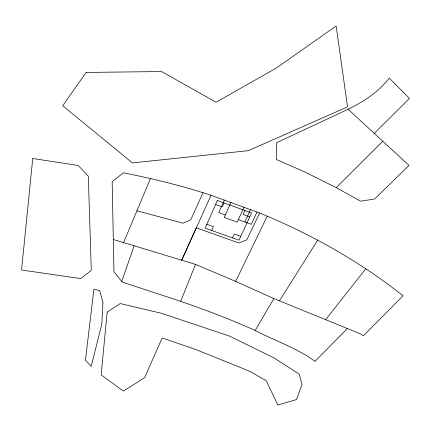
<?xml version="1.0" encoding="UTF-8"?>
<svg xmlns="http://www.w3.org/2000/svg" width="431" height="431" viewBox="0 0 431 431"><rect width="100%" height="100%" fill="white"/><g stroke="black" fill="none" stroke-linecap="round" stroke-linejoin="round"><path stroke-width="0.65" d="M121.725 281.535L134.111 245.778M180.67 301.436L195.491 264.381L235.633 281.395L273.836 298.548L361.167 334.176L363.295 335.884L403.071 295.774C359.583 261.418 310.88 233.995 259.651 212.995L211.034 195.291C182.356 185.836 152.962 178.671 123.352 172.809L112.173 181.666L113.94 271.756L122.102 282.009L175.918 299.766C202.791 308.812 229.314 318.886 255.19 330.48C275 340.916 296.975 347.925 315.002 361.42L347.37 328.508M123.595 242.599L150.505 178.504M224.298 200.124L218.77 212.585L225.332 214.95M211.745 230.515L213.469 226.636L206.864 224.287M224.001 202.926L222.24 206.891L215.586 204.483M230.892 202.522L224.228 217.418L237.276 222.105L244.011 207.3M203.039 192.641L190.814 219.697L183.056 223.177L136.945 210.791M211.034 195.291L181.704 260.205L196.326 227.875L238.919 242.965L246.764 239.873L259.651 212.995M232.53 237.874L234.281 234.033L240.789 236.344M244.991 210.549L243.197 214.482L249.748 216.852M244.883 221.987L250.53 209.676M257.027 212.041L251.348 224.319L238.391 219.654M235.633 281.395L267.247 216.19M255.19 330.48L273.836 298.548M279.574 300.655L317.652 240.126M325.674 319.603L365.795 268.782M374.227 133.351L409.45 98.435L389.301 78.108C378.612 91.959 363.635 101.651 348.097 109.253L276.68 142.709L276.438 159.562L304.103 171.603L336.18 187.614L382.787 141.244M113.299 239.474L195.491 264.381M336.18 187.614L360.575 201.18L374.561 199.041L408.987 165.412L348.097 109.253M102.961 302.659L101.791 324.15L91.2 366.312L85.462 360.052L93.904 289.158L99.76 290.618L102.961 302.659M107.184 312.087L101.14 374.895L123.428 391.1L144.644 377.664L162.164 337.942L195.722 349.509L239.598 367.153L251.004 371.948L266.283 380.788L277.817 405.032L296.517 399.564L302.045 384.355L299.173 374.07L273.804 357.8L229.664 336.164L161.83 313.385L120.233 303.548L107.184 312.087M32.745 158.5L21.55 270.011L80.753 278.582L91.297 270.415L88.301 176.198L78.221 165.466L32.745 158.5M217.337 200.501L205.151 228.177L239.027 240.175L251.548 212.93L217.337 200.501M86.157 72.44L62.705 105.74L132.452 162.918L248.229 150.694L347.526 106.888L336.142 25.968L276.352 68.023L216.087 102.228L161.577 71.546L86.157 72.44"/></g></svg>
